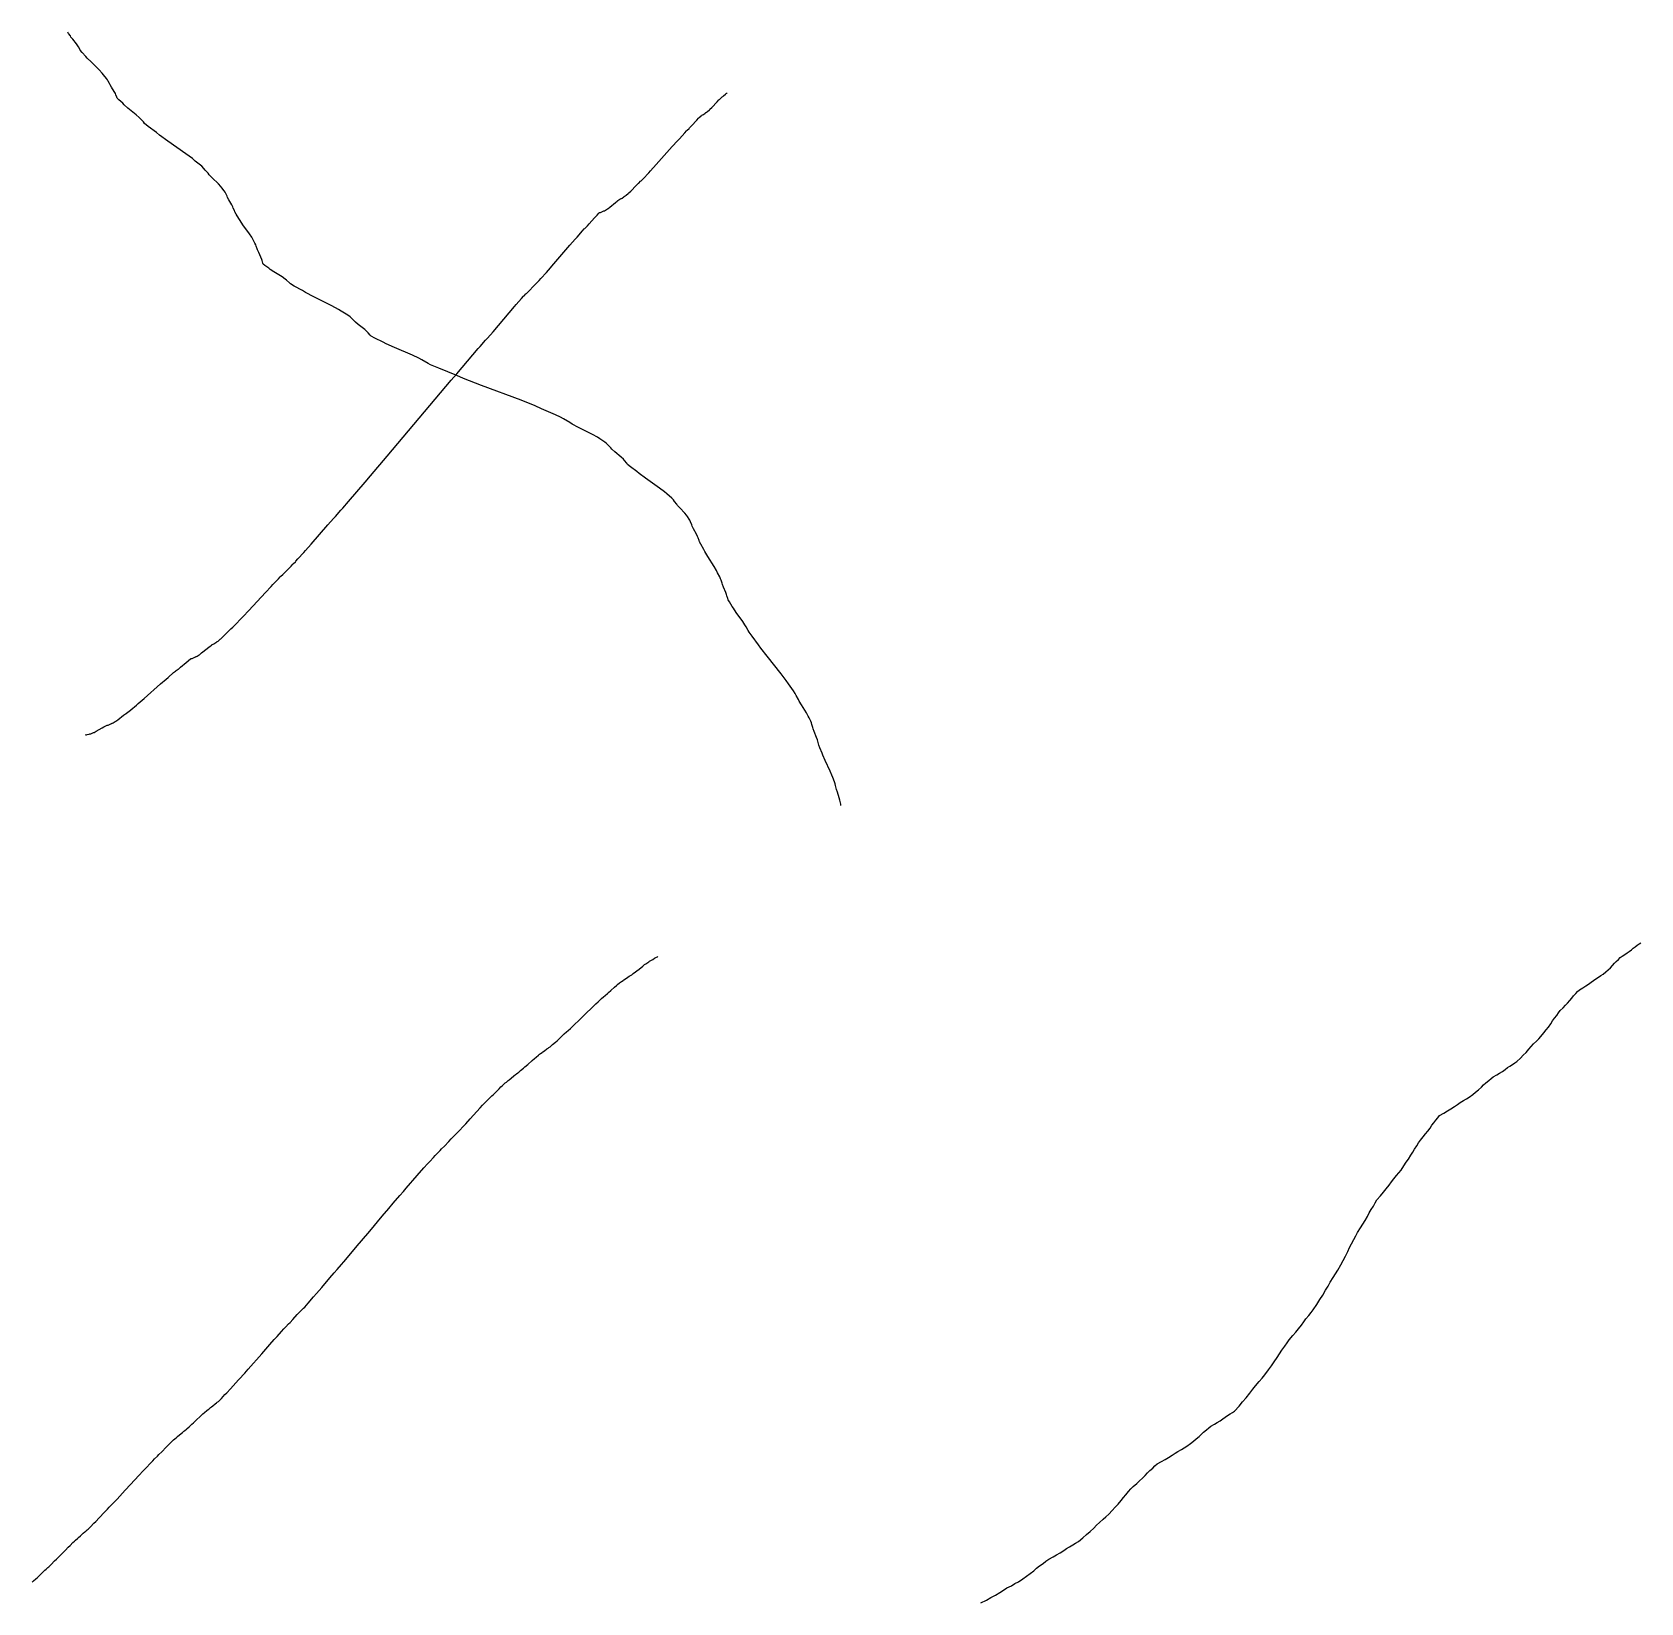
# Model space of a CAD drawing. Header units: metres. Extents: x 0 to 1, y 0 to 1.
# Drawn here: x 0.0231 to 0.1874, y 0.8395 to 1 of the extents above; entities that cross this region are included whole.
import ezdxf

# ---------------------------------------------------------------- set-up
doc = ezdxf.new("R2010")
doc.units = ezdxf.units.M

msp = doc.modelspace()

# ---------------------------------------------------------------- linework, layer by layer
at = {"layer": '2', "color": 0}
for p, q in [((0.026791, 0.999868), (0.02671, 1)), ((0.026969, 0.999621), (0.026791, 0.999868)), ((0.027032, 0.999501), (0.026969, 0.999621)), ((0.02721, 0.999272), (0.027032, 0.999501)), ((0.027599, 0.998812), (0.02721, 0.999272)), ((0.027736, 0.998618), (0.027599, 0.998812)), ((0.027799, 0.998493), (0.027736, 0.998618)), ((0.027937, 0.99826), (0.027799, 0.998493)), ((0.027986, 0.998146), (0.027937, 0.99826)), ((0.028164, 0.997939), (0.027986, 0.998146)), ((0.028552, 0.997529), (0.028164, 0.997939)), ((0.02869, 0.997352), (0.028552, 0.997529)), ((0.029078, 0.99696), (0.02869, 0.997352)), ((0.029926, 0.996144), (0.029078, 0.99696)), ((0.030227, 0.995823), (0.029926, 0.996144)), ((0.030364, 0.99564), (0.030227, 0.995823)), ((0.030665, 0.995282), (0.030364, 0.99564)), ((0.030771, 0.995123), (0.030665, 0.995282)), ((0.030834, 0.994991), (0.030771, 0.995123)), ((0.030972, 0.994742), (0.030834, 0.994991)), ((0.03102, 0.994622), (0.030972, 0.994742)), ((0.031158, 0.994391), (0.03102, 0.994622)), ((0.031458, 0.993928), (0.031158, 0.994391)), ((0.031565, 0.993732), (0.031458, 0.993928)), ((0.031613, 0.993606), (0.031565, 0.993732)), ((0.03172, 0.993373), (0.031613, 0.993606)), ((0.031757, 0.993258), (0.03172, 0.993373)), ((0.031935, 0.99308), (0.031757, 0.993258)), ((0.032324, 0.992732), (0.031935, 0.99308)), ((0.092513, 0.992313), (0.09306, 0.99289)), ((0.09306, 0.99289), (0.093243, 0.993079)), ((0.093243, 0.993079), (0.093306, 0.993135)), ((0.093306, 0.993135), (0.093489, 0.993321)), ((0.093489, 0.993321), (0.09355, 0.99338)), ((0.09355, 0.99338), (0.093572, 0.993385)), ((0.093572, 0.993385), (0.093635, 0.993425)), ((0.093635, 0.993425), (0.093656, 0.993434)), ((0.093656, 0.993434), (0.093719, 0.993487)), ((0.093719, 0.993487), (0.093902, 0.993666)), ((0.093902, 0.993666), (0.093963, 0.993722)), ((0.093963, 0.993722), (0.093984, 0.993732)), ((0.093984, 0.993732), (0.094046, 0.993785)), ((0.094046, 0.993785), (0.094066, 0.993799)), ((0.032461, 0.992577), (0.032324, 0.992732)), ((0.03285, 0.992247), (0.032461, 0.992577)), ((0.033698, 0.991568), (0.03285, 0.992247)), ((0.033998, 0.991295), (0.033698, 0.991568)), ((0.034136, 0.991135), (0.033998, 0.991295)), ((0.090983, 0.991019), (0.091165, 0.991216)), ((0.091165, 0.991216), (0.091229, 0.991274)), ((0.091229, 0.991274), (0.091411, 0.991468)), ((0.091411, 0.991468), (0.091472, 0.991529)), ((0.091472, 0.991529), (0.091495, 0.991529)), ((0.091495, 0.991529), (0.09156, 0.991555)), ((0.09156, 0.991555), (0.091582, 0.99156)), ((0.091582, 0.99156), (0.091648, 0.991599)), ((0.091648, 0.991599), (0.091837, 0.991739)), ((0.091837, 0.991739), (0.0919, 0.991782)), ((0.0919, 0.991782), (0.091922, 0.991787)), ((0.091922, 0.991787), (0.091985, 0.991827)), ((0.091985, 0.991827), (0.092006, 0.991837)), ((0.092006, 0.991837), (0.092071, 0.991889)), ((0.092071, 0.991889), (0.09226, 0.992067)), ((0.09226, 0.992067), (0.092324, 0.992122)), ((0.092324, 0.992122), (0.092513, 0.992313)), ((0.034436, 0.990824), (0.034136, 0.991135)), ((0.034543, 0.990683), (0.034436, 0.990824)), ((0.034931, 0.990375), (0.034543, 0.990683)), ((0.035779, 0.989745), (0.034931, 0.990375)), ((0.03608, 0.98949), (0.035779, 0.989745)), ((0.089198, 0.989116), (0.089746, 0.989723)), ((0.089746, 0.989723), (0.089928, 0.989922)), ((0.089928, 0.989922), (0.089994, 0.989977)), ((0.089994, 0.989977), (0.090183, 0.990163)), ((0.090183, 0.990163), (0.090246, 0.990221)), ((0.090246, 0.990221), (0.090435, 0.990419)), ((0.090435, 0.990419), (0.090983, 0.991019)), ((0.036928, 0.988878), (0.03608, 0.98949)), ((0.038779, 0.987583), (0.036928, 0.988878)), ((0.086823, 0.986467), (0.088462, 0.988305)), ((0.088462, 0.988305), (0.089009, 0.988915)), ((0.089009, 0.988915), (0.089198, 0.989116)), ((0.039435, 0.987092), (0.038779, 0.987583)), ((0.039735, 0.986831), (0.039435, 0.987092)), ((0.040391, 0.986303), (0.039735, 0.986831)), ((0.040623, 0.986084), (0.040391, 0.986303)), ((0.086257, 0.985842), (0.086823, 0.986467)), ((0.04076, 0.985916), (0.040623, 0.986084)), ((0.041061, 0.985589), (0.04076, 0.985916)), ((0.041167, 0.985442), (0.041061, 0.985589)), ((0.041467, 0.985133), (0.041167, 0.985442)), ((0.042123, 0.9845), (0.041467, 0.985133)), ((0.085054, 0.984581), (0.085243, 0.984767)), ((0.085243, 0.984767), (0.085306, 0.984825)), ((0.085306, 0.984825), (0.085501, 0.985028)), ((0.085501, 0.985028), (0.086068, 0.985641)), ((0.086068, 0.985641), (0.086257, 0.985842)), ((0.042355, 0.984244), (0.042123, 0.9845)), ((0.042462, 0.984091), (0.042355, 0.984244)), ((0.042694, 0.983797), (0.042462, 0.984091)), ((0.042776, 0.983661), (0.042694, 0.983797)), ((0.042839, 0.983519), (0.042776, 0.983661)), ((0.042977, 0.983249), (0.042839, 0.983519)), ((0.043025, 0.983122), (0.042977, 0.983249)), ((0.043163, 0.982871), (0.043025, 0.983122)), ((0.083112, 0.982934), (0.083175, 0.98298)), ((0.083175, 0.98298), (0.083198, 0.98298)), ((0.083198, 0.98298), (0.083263, 0.983006)), ((0.083263, 0.983006), (0.083285, 0.983011)), ((0.083285, 0.983011), (0.08335, 0.983051)), ((0.08335, 0.983051), (0.083539, 0.983191)), ((0.083539, 0.983191), (0.083603, 0.983234)), ((0.083603, 0.983234), (0.083624, 0.983239)), ((0.083624, 0.983239), (0.083688, 0.983279)), ((0.083688, 0.983279), (0.083709, 0.983289)), ((0.083709, 0.983289), (0.083776, 0.983341)), ((0.083776, 0.983341), (0.083972, 0.983518)), ((0.083972, 0.983518), (0.084037, 0.983573)), ((0.084037, 0.983573), (0.084233, 0.983763)), ((0.084233, 0.983763), (0.084799, 0.984338)), ((0.084799, 0.984338), (0.084988, 0.984526)), ((0.084988, 0.984526), (0.085054, 0.984581)), ((0.043463, 0.982363), (0.043163, 0.982871)), ((0.04357, 0.982151), (0.043463, 0.982363)), ((0.043618, 0.982018), (0.04357, 0.982151)), ((0.043725, 0.981768), (0.043618, 0.982018)), ((0.043762, 0.981648), (0.043725, 0.981768)), ((0.0439, 0.981419), (0.043762, 0.981648)), ((0.0442, 0.980961), (0.0439, 0.981419)), ((0.080782, 0.981305), (0.080965, 0.981506)), ((0.080965, 0.981506), (0.081026, 0.98157)), ((0.081026, 0.98157), (0.08105, 0.981565)), ((0.08105, 0.981565), (0.081117, 0.981578)), ((0.081117, 0.981578), (0.08114, 0.981578)), ((0.08114, 0.981578), (0.081207, 0.981603)), ((0.081207, 0.981603), (0.081403, 0.981703)), ((0.081403, 0.981703), (0.081468, 0.981732)), ((0.081468, 0.981732), (0.081491, 0.981732)), ((0.081491, 0.981732), (0.081556, 0.981759)), ((0.081556, 0.981759), (0.081578, 0.981764)), ((0.081578, 0.981764), (0.081646, 0.981803)), ((0.081646, 0.981803), (0.081841, 0.98194)), ((0.081841, 0.98194), (0.081907, 0.981982)), ((0.081907, 0.981982), (0.082102, 0.982133)), ((0.082102, 0.982133), (0.082669, 0.982594)), ((0.082669, 0.982594), (0.082858, 0.982744)), ((0.082858, 0.982744), (0.082923, 0.982786)), ((0.082923, 0.982786), (0.083112, 0.982934)), ((0.044307, 0.980766), (0.0442, 0.980961)), ((0.044607, 0.980326), (0.044307, 0.980766)), ((0.045263, 0.979404), (0.044607, 0.980326)), ((0.078752, 0.979065), (0.079299, 0.979694)), ((0.079299, 0.979694), (0.079482, 0.979901)), ((0.079482, 0.979901), (0.079548, 0.979958)), ((0.079548, 0.979958), (0.079737, 0.980152)), ((0.079737, 0.980152), (0.0798, 0.980212)), ((0.0798, 0.980212), (0.079989, 0.980418)), ((0.079989, 0.980418), (0.080536, 0.98104)), ((0.080536, 0.98104), (0.080719, 0.981244)), ((0.080719, 0.981244), (0.080782, 0.981305)), ((0.045495, 0.979046), (0.045263, 0.979404)), ((0.045601, 0.978846), (0.045495, 0.979046)), ((0.045833, 0.97845), (0.045601, 0.978846)), ((0.045916, 0.978278), (0.045833, 0.97845)), ((0.045964, 0.978138), (0.045916, 0.978278)), ((0.046071, 0.977872), (0.045964, 0.978138)), ((0.076377, 0.97632), (0.078015, 0.978224)), ((0.078015, 0.978224), (0.078563, 0.978856)), ((0.078563, 0.978856), (0.078752, 0.979065)), ((0.046108, 0.977746), (0.046071, 0.977872)), ((0.046215, 0.977498), (0.046108, 0.977746)), ((0.046447, 0.976997), (0.046215, 0.977498)), ((0.046529, 0.976788), (0.046447, 0.976997)), ((0.046567, 0.976657), (0.046529, 0.976788)), ((0.046649, 0.97641), (0.046567, 0.976657)), ((0.046678, 0.97629), (0.046649, 0.97641)), ((0.046856, 0.976148), (0.046678, 0.97629)), ((0.047245, 0.975879), (0.046856, 0.976148)), ((0.047382, 0.975752), (0.047245, 0.975879)), ((0.047771, 0.975501), (0.047382, 0.975752)), ((0.048619, 0.974994), (0.047771, 0.975501)), ((0.048919, 0.974782), (0.048619, 0.974994)), ((0.049057, 0.974649), (0.048919, 0.974782)), ((0.07486, 0.974616), (0.075055, 0.974826)), ((0.075055, 0.974826), (0.075622, 0.975462)), ((0.075622, 0.975462), (0.075811, 0.975671)), ((0.075811, 0.975671), (0.076377, 0.97632)), ((0.049357, 0.9744), (0.049057, 0.974649)), ((0.049464, 0.97428), (0.049357, 0.9744)), ((0.049852, 0.974051), (0.049464, 0.97428)), ((0.0507, 0.973593), (0.049852, 0.974051)), ((0.051, 0.973399), (0.0507, 0.973593)), ((0.051849, 0.972959), (0.051, 0.973399)), ((0.07333, 0.97307), (0.073526, 0.973254)), ((0.073526, 0.973254), (0.073591, 0.973312)), ((0.073591, 0.973312), (0.073787, 0.97351)), ((0.073787, 0.97351), (0.074353, 0.974108)), ((0.074353, 0.974108), (0.074542, 0.974304)), ((0.074542, 0.974304), (0.074607, 0.974361)), ((0.074607, 0.974361), (0.074797, 0.974555)), ((0.074797, 0.974555), (0.07486, 0.974616)), ((0.0537, 0.97204), (0.051849, 0.972959)), ((0.054355, 0.971682), (0.0537, 0.97204)), ((0.054656, 0.971482), (0.054355, 0.971682)), ((0.055311, 0.971087), (0.054656, 0.971482)), ((0.071796, 0.971318), (0.072343, 0.971958)), ((0.072343, 0.971958), (0.072532, 0.972169)), ((0.072532, 0.972169), (0.07308, 0.972806)), ((0.07308, 0.972806), (0.073263, 0.973015)), ((0.073263, 0.973015), (0.07333, 0.97307)), ((0.055544, 0.970915), (0.055311, 0.971087)), ((0.055681, 0.970775), (0.055544, 0.970915)), ((0.055981, 0.970509), (0.055681, 0.970775)), ((0.056088, 0.970383), (0.055981, 0.970509)), ((0.056388, 0.970135), (0.056088, 0.970383)), ((0.057044, 0.969636), (0.056388, 0.970135)), ((0.070157, 0.969392), (0.071796, 0.971318)), ((0.057276, 0.969427), (0.057044, 0.969636)), ((0.057382, 0.969295), (0.057276, 0.969427)), ((0.057615, 0.969048), (0.057382, 0.969295)), ((0.057697, 0.968929), (0.057615, 0.969048)), ((0.058085, 0.968729), (0.057697, 0.968929)), ((0.058933, 0.968334), (0.058085, 0.968729)), ((0.059234, 0.968162), (0.058933, 0.968334)), ((0.060082, 0.967784), (0.059234, 0.968162)), ((0.068836, 0.96788), (0.069402, 0.968524)), ((0.069402, 0.968524), (0.069591, 0.968735)), ((0.069591, 0.968735), (0.070157, 0.969392)), ((0.061933, 0.967), (0.060082, 0.967784)), ((0.062589, 0.966691), (0.061933, 0.967)), ((0.062889, 0.966513), (0.062589, 0.966691)), ((0.066454, 0.965091), (0.068093, 0.967025)), ((0.068093, 0.967025), (0.06864, 0.967667)), ((0.06864, 0.967667), (0.068836, 0.96788)), ((0.063545, 0.966166), (0.062889, 0.966513)), ((0.063777, 0.966011), (0.063545, 0.966166)), ((0.064625, 0.965656), (0.063777, 0.966011)), ((0.066476, 0.964922), (0.064625, 0.965656)), ((0.065888, 0.964431), (0.066454, 0.965091)), ((0.067132, 0.96463), (0.066476, 0.964922)), ((0.064249, 0.962495), (0.065888, 0.964431)), ((0.068983, 0.963914), (0.067132, 0.96463)), ((0.073024, 0.962391), (0.068983, 0.963914)), ((0.059344, 0.956687), (0.064249, 0.962495)), ((0.074455, 0.96182), (0.073024, 0.962391)), ((0.075111, 0.961523), (0.074455, 0.96182)), ((0.076542, 0.960914), (0.075111, 0.961523)), ((0.077049, 0.960666), (0.076542, 0.960914)), ((0.077349, 0.960481), (0.077049, 0.960666)), ((0.078005, 0.960118), (0.077349, 0.960481)), ((0.078237, 0.959957), (0.078005, 0.960118)), ((0.078892, 0.959612), (0.078237, 0.959957)), ((0.080323, 0.958898), (0.078892, 0.959612)), ((0.08083, 0.958614), (0.080323, 0.958898)), ((0.081062, 0.958447), (0.08083, 0.958614)), ((0.081569, 0.958125), (0.081062, 0.958447)), ((0.057649, 0.954689), (0.059344, 0.956687)), ((0.081749, 0.957979), (0.081569, 0.958125)), ((0.081886, 0.957829), (0.081749, 0.957979)), ((0.082187, 0.957543), (0.081886, 0.957829)), ((0.082293, 0.95741), (0.082187, 0.957543)), ((0.082593, 0.957141), (0.082293, 0.95741)), ((0.083249, 0.956596), (0.082593, 0.957141)), ((0.083481, 0.956372), (0.083249, 0.956596)), ((0.083588, 0.956233), (0.083481, 0.956372)), ((0.08382, 0.95597), (0.083588, 0.956233)), ((0.083902, 0.955845), (0.08382, 0.95597)), ((0.084202, 0.955599), (0.083902, 0.955845)), ((0.084858, 0.955104), (0.084202, 0.955599)), ((0.08509, 0.954897), (0.084858, 0.955104)), ((0.055388, 0.952044), (0.057083, 0.954029)), ((0.057083, 0.954029), (0.057649, 0.954689)), ((0.085746, 0.954419), (0.08509, 0.954897)), ((0.087177, 0.953417), (0.085746, 0.954419)), ((0.087684, 0.953031), (0.087177, 0.953417)), ((0.054802, 0.951368), (0.055388, 0.952044)), ((0.087916, 0.952817), (0.087684, 0.953031)), ((0.088423, 0.952393), (0.087916, 0.952817)), ((0.088602, 0.952211), (0.088423, 0.952393)), ((0.088709, 0.952064), (0.088602, 0.952211)), ((0.088941, 0.951785), (0.088709, 0.952064)), ((0.089023, 0.951655), (0.088941, 0.951785)), ((0.053285, 0.949652), (0.053851, 0.950299)), ((0.053851, 0.950299), (0.054047, 0.950512)), ((0.054047, 0.950512), (0.054613, 0.951156)), ((0.054613, 0.951156), (0.054802, 0.951368)), ((0.089255, 0.951394), (0.089023, 0.951655)), ((0.089762, 0.950865), (0.089255, 0.951394)), ((0.089941, 0.950646), (0.089762, 0.950865)), ((0.090024, 0.950509), (0.089941, 0.950646)), ((0.090203, 0.950252), (0.090024, 0.950509)), ((0.090267, 0.950129), (0.090203, 0.950252)), ((0.09033, 0.949975), (0.090267, 0.950129)), ((0.05159, 0.947706), (0.053285, 0.949652)), ((0.090467, 0.94968), (0.09033, 0.949975)), ((0.090516, 0.949543), (0.090467, 0.94968)), ((0.090654, 0.949266), (0.090516, 0.949543)), ((0.090954, 0.948701), (0.090654, 0.949266)), ((0.09106, 0.948469), (0.090954, 0.948701)), ((0.091109, 0.948327), (0.09106, 0.948469)), ((0.050224, 0.946178), (0.050809, 0.946828)), ((0.050809, 0.946828), (0.051005, 0.947042)), ((0.051005, 0.947042), (0.05159, 0.947706)), ((0.091216, 0.948057), (0.091109, 0.948327)), ((0.091253, 0.94793), (0.091216, 0.948057)), ((0.091391, 0.947675), (0.091253, 0.94793)), ((0.091691, 0.947159), (0.091391, 0.947675)), ((0.091797, 0.946945), (0.091691, 0.947159)), ((0.092098, 0.946447), (0.091797, 0.946945)), ((0.048948, 0.944855), (0.049515, 0.945453)), ((0.049515, 0.945453), (0.049704, 0.94565)), ((0.049704, 0.94565), (0.049769, 0.945707)), ((0.049769, 0.945707), (0.049958, 0.945901)), ((0.049958, 0.945901), (0.050021, 0.945962)), ((0.050021, 0.945962), (0.050224, 0.946178)), ((0.092753, 0.945401), (0.092098, 0.946447)), ((0.092986, 0.944999), (0.092753, 0.945401)), ((0.047473, 0.943354), (0.047669, 0.943555)), ((0.047669, 0.943555), (0.048235, 0.944161)), ((0.048235, 0.944161), (0.048424, 0.944359)), ((0.048424, 0.944359), (0.048492, 0.944414)), ((0.048492, 0.944414), (0.048687, 0.944599)), ((0.048687, 0.944599), (0.048753, 0.944657)), ((0.048753, 0.944657), (0.048948, 0.944855)), ((0.093092, 0.944779), (0.092986, 0.944999)), ((0.093324, 0.944339), (0.093092, 0.944779)), ((0.093406, 0.944152), (0.093324, 0.944339)), ((0.093455, 0.944002), (0.093406, 0.944152)), ((0.093561, 0.943716), (0.093455, 0.944002)), ((0.093599, 0.943583), (0.093561, 0.943716)), ((0.093706, 0.943314), (0.093599, 0.943583)), ((0.045212, 0.940913), (0.046907, 0.942746)), ((0.046907, 0.942746), (0.047473, 0.943354)), ((0.093938, 0.94277), (0.093706, 0.943314)), ((0.09402, 0.942545), (0.093938, 0.94277)), ((0.094058, 0.942406), (0.09402, 0.942545)), ((0.09414, 0.942144), (0.094058, 0.942406)), ((0.094169, 0.942019), (0.09414, 0.942144)), ((0.094307, 0.941793), (0.094169, 0.942019)), ((0.044431, 0.940088), (0.044627, 0.940288)), ((0.044627, 0.940288), (0.045212, 0.940913)), ((0.094607, 0.94134), (0.094307, 0.941793)), ((0.094713, 0.941147), (0.094607, 0.94134)), ((0.095014, 0.940712), (0.094713, 0.941147)), ((0.095669, 0.939803), (0.095014, 0.940712)), ((0.042533, 0.938215), (0.043119, 0.938788)), ((0.043119, 0.938788), (0.043315, 0.938976)), ((0.043315, 0.938976), (0.043382, 0.939031)), ((0.043382, 0.939031), (0.043578, 0.939216)), ((0.043578, 0.939216), (0.043643, 0.939274)), ((0.043643, 0.939274), (0.043846, 0.939476)), ((0.043846, 0.939476), (0.044431, 0.940088)), ((0.095901, 0.939449), (0.095669, 0.939803)), ((0.096008, 0.939251), (0.095901, 0.939449)), ((0.09624, 0.938859), (0.096008, 0.939251)), ((0.096322, 0.938688), (0.09624, 0.938859)), ((0.096623, 0.938276), (0.096322, 0.938688)), ((0.040385, 0.936581), (0.040951, 0.937044)), ((0.040951, 0.937044), (0.04114, 0.937195)), ((0.04114, 0.937195), (0.041206, 0.937237)), ((0.041206, 0.937237), (0.041395, 0.937385)), ((0.041395, 0.937385), (0.041458, 0.937431)), ((0.041458, 0.937431), (0.04148, 0.937431)), ((0.04148, 0.937431), (0.041546, 0.937458)), ((0.041546, 0.937458), (0.041568, 0.937463)), ((0.041568, 0.937463), (0.041633, 0.937503)), ((0.041633, 0.937503), (0.041822, 0.937644)), ((0.041822, 0.937644), (0.041885, 0.937687)), ((0.041885, 0.937687), (0.041907, 0.937692)), ((0.041907, 0.937692), (0.04197, 0.937733)), ((0.04197, 0.937733), (0.041991, 0.937742)), ((0.041991, 0.937742), (0.042061, 0.937794)), ((0.042061, 0.937794), (0.042264, 0.93797)), ((0.042264, 0.93797), (0.042331, 0.938025)), ((0.042331, 0.938025), (0.042533, 0.938215)), ((0.097278, 0.937416), (0.096623, 0.938276)), ((0.09751, 0.937079), (0.097278, 0.937416)), ((0.098166, 0.936237), (0.09751, 0.937079)), ((0.038236, 0.935121), (0.038802, 0.935607)), ((0.038802, 0.935607), (0.038991, 0.935765)), ((0.038991, 0.935765), (0.039057, 0.93581)), ((0.039057, 0.93581), (0.039246, 0.935966)), ((0.039246, 0.935966), (0.039309, 0.936014)), ((0.039309, 0.936014), (0.039332, 0.936009)), ((0.039332, 0.936009), (0.0394, 0.936022)), ((0.0394, 0.936022), (0.039422, 0.936022)), ((0.039422, 0.936022), (0.03949, 0.936048)), ((0.03949, 0.936048), (0.039686, 0.936148)), ((0.039686, 0.936148), (0.039751, 0.936178)), ((0.039751, 0.936178), (0.039774, 0.936178)), ((0.039774, 0.936178), (0.039839, 0.936205)), ((0.039839, 0.936205), (0.039861, 0.93621)), ((0.039861, 0.93621), (0.039928, 0.936249)), ((0.039928, 0.936249), (0.040124, 0.936387)), ((0.040124, 0.936387), (0.040189, 0.936429)), ((0.040189, 0.936429), (0.040385, 0.936581)), ((0.099597, 0.93444), (0.098166, 0.936237)), ((0.036195, 0.933419), (0.036761, 0.933915)), ((0.036761, 0.933915), (0.036957, 0.934076)), ((0.036957, 0.934076), (0.037523, 0.934569)), ((0.037523, 0.934569), (0.037712, 0.93473)), ((0.037712, 0.93473), (0.037779, 0.934772)), ((0.037779, 0.934772), (0.037975, 0.934918)), ((0.037975, 0.934918), (0.03804, 0.934962)), ((0.03804, 0.934962), (0.038236, 0.935121)), ((0.100104, 0.933772), (0.099597, 0.93444)), ((0.100336, 0.933429), (0.100104, 0.933772)), ((0.0345, 0.931924), (0.036195, 0.933419)), ((0.100843, 0.932723), (0.100336, 0.933429)), ((0.101022, 0.932441), (0.100843, 0.932723)), ((0.101129, 0.932236), (0.101022, 0.932441)), ((0.101361, 0.931828), (0.101129, 0.932236)), ((0.032407, 0.930217), (0.032602, 0.930366)), ((0.032602, 0.930366), (0.03267, 0.930407)), ((0.03267, 0.930407), (0.032865, 0.930553)), ((0.032865, 0.930553), (0.032931, 0.930598)), ((0.032931, 0.930598), (0.033133, 0.93076)), ((0.033133, 0.93076), (0.033719, 0.931255)), ((0.033719, 0.931255), (0.033914, 0.931417)), ((0.033914, 0.931417), (0.0345, 0.931924)), ((0.101443, 0.931651), (0.101361, 0.931828)), ((0.101675, 0.931261), (0.101443, 0.931651)), ((0.102182, 0.930451), (0.101675, 0.931261)), ((0.102362, 0.930132), (0.102182, 0.930451)), ((0.029617, 0.928576), (0.030203, 0.928919)), ((0.030203, 0.928919), (0.030399, 0.929029)), ((0.030399, 0.929029), (0.030466, 0.929058)), ((0.030466, 0.929058), (0.030662, 0.929166)), ((0.030662, 0.929166), (0.030727, 0.929198)), ((0.030727, 0.929198), (0.03075, 0.929194)), ((0.03075, 0.929194), (0.030818, 0.929207)), ((0.030818, 0.929207), (0.030841, 0.929207)), ((0.030841, 0.929207), (0.030908, 0.929233)), ((0.030908, 0.929233), (0.031104, 0.929334)), ((0.031104, 0.929334), (0.031169, 0.929363)), ((0.031169, 0.929363), (0.031192, 0.929364)), ((0.031192, 0.929364), (0.031257, 0.929391)), ((0.031257, 0.929391), (0.031279, 0.929396)), ((0.031279, 0.929396), (0.031349, 0.929434)), ((0.031349, 0.929434), (0.031551, 0.92957)), ((0.031551, 0.92957), (0.031619, 0.929612)), ((0.031619, 0.929612), (0.031821, 0.929761)), ((0.031821, 0.929761), (0.032407, 0.930217)), ((0.102444, 0.92995), (0.102362, 0.930132)), ((0.102623, 0.929593), (0.102444, 0.92995)), ((0.102687, 0.929435), (0.102623, 0.929593)), ((0.102736, 0.929275), (0.102687, 0.929435)), ((0.102842, 0.928969), (0.102736, 0.929275)), ((0.10288, 0.928828), (0.102842, 0.928969)), ((0.102986, 0.928539), (0.10288, 0.928828)), ((0.028504, 0.928238), (0.028529, 0.928228)), ((0.028529, 0.928228), (0.028599, 0.928226)), ((0.028599, 0.928226), (0.028622, 0.928222)), ((0.028622, 0.928222), (0.028692, 0.928233)), ((0.028692, 0.928233), (0.028894, 0.928292)), ((0.028894, 0.928292), (0.028962, 0.928307)), ((0.028962, 0.928307), (0.028985, 0.928303)), ((0.028985, 0.928303), (0.029053, 0.928316)), ((0.029053, 0.928316), (0.029075, 0.928317)), ((0.029075, 0.928317), (0.029145, 0.928341)), ((0.029145, 0.928341), (0.029347, 0.928438)), ((0.029347, 0.928438), (0.029415, 0.928466)), ((0.029415, 0.928466), (0.029617, 0.928576)), ((0.103218, 0.92795), (0.102986, 0.928539)), ((0.1033, 0.927709), (0.103218, 0.92795)), ((0.103338, 0.927563), (0.1033, 0.927709)), ((0.10342, 0.927285), (0.103338, 0.927563)), ((0.103449, 0.927154), (0.10342, 0.927285)), ((0.103556, 0.926888), (0.103449, 0.927154)), ((0.103788, 0.926348), (0.103556, 0.926888)), ((0.10387, 0.926125), (0.103788, 0.926348)), ((0.104102, 0.925603), (0.10387, 0.926125)), ((0.104609, 0.924504), (0.104102, 0.925603)), ((0.104789, 0.924083), (0.104609, 0.924504)), ((0.104871, 0.923854), (0.104789, 0.924083)), ((0.10505, 0.923395), (0.104871, 0.923854)), ((0.105114, 0.923201), (0.10505, 0.923395)), ((0.105152, 0.923047), (0.105114, 0.923201)), ((0.105234, 0.922752), (0.105152, 0.923047)), ((0.105263, 0.922616), (0.105234, 0.922752)), ((0.105345, 0.922339), (0.105263, 0.922616)), ((0.105525, 0.921776), (0.105345, 0.922339)), ((0.105588, 0.921544), (0.105525, 0.921776)), ((0.105617, 0.921402), (0.105588, 0.921544)), ((0.105681, 0.921133), (0.105617, 0.921402)), ((0.105704, 0.921006), (0.105681, 0.921133)), ((0.185525, 0.905611), (0.185808, 0.90578)), ((0.185808, 0.90578), (0.186037, 0.905939)), ((0.186037, 0.905939), (0.186261, 0.906077)), ((0.186261, 0.906077), (0.18649, 0.906256)), ((0.18649, 0.906256), (0.186674, 0.906423)), ((0.186674, 0.906423), (0.186856, 0.906569)), ((0.186856, 0.906569), (0.18708, 0.906707)), ((0.18708, 0.906707), (0.187262, 0.906842)), ((0.187262, 0.906842), (0.18744, 0.906956)), ((0.084725, 0.904007), (0.084852, 0.904099)), ((0.084852, 0.904099), (0.08509, 0.904287)), ((0.08509, 0.904287), (0.085453, 0.904581)), ((0.085453, 0.904581), (0.085647, 0.904731)), ((0.085647, 0.904731), (0.085774, 0.904821)), ((0.085774, 0.904821), (0.085969, 0.904964)), ((0.085969, 0.904964), (0.086073, 0.905034)), ((0.086073, 0.905034), (0.086156, 0.905079)), ((0.086156, 0.905079), (0.086283, 0.905154)), ((0.086283, 0.905154), (0.086351, 0.905188)), ((0.086351, 0.905188), (0.086478, 0.905267)), ((0.086478, 0.905267), (0.086672, 0.905395)), ((0.086672, 0.905395), (0.086776, 0.905457)), ((0.086776, 0.905457), (0.086844, 0.905488)), ((0.086844, 0.905488), (0.086948, 0.905543)), ((0.086948, 0.905543), (0.087003, 0.905565)), ((0.183864, 0.903996), (0.184097, 0.904217)), ((0.184097, 0.904217), (0.184325, 0.904415)), ((0.184325, 0.904415), (0.184558, 0.904655)), ((0.184558, 0.904655), (0.184746, 0.904873)), ((0.184746, 0.904873), (0.184931, 0.905067)), ((0.184931, 0.905067), (0.185159, 0.905266)), ((0.185159, 0.905266), (0.185344, 0.905449)), ((0.185344, 0.905449), (0.185525, 0.905611)), ((0.082208, 0.902107), (0.082572, 0.902436)), ((0.082572, 0.902436), (0.082766, 0.902605)), ((0.082766, 0.902605), (0.082893, 0.902706)), ((0.082893, 0.902706), (0.083088, 0.902868)), ((0.083088, 0.902868), (0.083191, 0.902948)), ((0.083191, 0.902948), (0.083293, 0.903013)), ((0.083293, 0.903013), (0.083449, 0.90312)), ((0.083449, 0.90312), (0.083532, 0.90317)), ((0.083532, 0.90317), (0.083688, 0.903281)), ((0.083688, 0.903281), (0.083926, 0.903456)), ((0.083926, 0.903456), (0.084053, 0.903543)), ((0.084053, 0.903543), (0.084136, 0.903591)), ((0.084136, 0.903591), (0.084263, 0.903671)), ((0.084263, 0.903671), (0.084331, 0.903707)), ((0.084331, 0.903707), (0.084487, 0.903823)), ((0.084487, 0.903823), (0.084725, 0.904007)), ((0.18152, 0.902367), (0.181808, 0.902556)), ((0.181808, 0.902556), (0.182091, 0.902722)), ((0.182091, 0.902722), (0.182379, 0.90293)), ((0.182379, 0.90293), (0.182612, 0.903121)), ((0.182612, 0.903121), (0.18284, 0.90329)), ((0.18284, 0.90329), (0.183123, 0.903457)), ((0.183123, 0.903457), (0.183351, 0.903615)), ((0.183351, 0.903615), (0.183576, 0.903751)), ((0.183576, 0.903751), (0.183864, 0.903996)), ((0.080654, 0.900712), (0.080892, 0.900933)), ((0.080892, 0.900933), (0.081256, 0.901277)), ((0.081256, 0.901277), (0.08145, 0.901454)), ((0.08145, 0.901454), (0.081606, 0.901585)), ((0.081606, 0.901585), (0.081843, 0.901792)), ((0.081843, 0.901792), (0.081971, 0.901896)), ((0.081971, 0.901896), (0.082208, 0.902107)), ((0.179735, 0.900578), (0.179964, 0.900806)), ((0.179964, 0.900806), (0.180197, 0.901078)), ((0.180197, 0.901078), (0.180385, 0.90132)), ((0.180385, 0.90132), (0.180569, 0.901539)), ((0.180569, 0.901539), (0.180798, 0.901768)), ((0.180798, 0.901768), (0.180983, 0.901977)), ((0.180983, 0.901977), (0.181164, 0.902162)), ((0.181164, 0.902162), (0.18152, 0.902367)), ((0.078927, 0.899034), (0.079165, 0.899257)), ((0.079165, 0.899257), (0.07961, 0.899691)), ((0.07961, 0.899691), (0.080291, 0.900361)), ((0.080291, 0.900361), (0.080654, 0.900712)), ((0.178421, 0.898989), (0.178609, 0.899258)), ((0.178609, 0.899258), (0.178842, 0.899549)), ((0.178842, 0.899549), (0.17903, 0.899808)), ((0.17903, 0.899808), (0.179215, 0.900043)), ((0.179215, 0.900043), (0.179503, 0.900326)), ((0.179503, 0.900326), (0.179735, 0.900578)), ((0.076988, 0.897235), (0.077433, 0.897656)), ((0.077433, 0.897656), (0.07767, 0.897875)), ((0.07767, 0.897875), (0.077826, 0.898009)), ((0.077826, 0.898009), (0.078064, 0.89822)), ((0.078064, 0.89822), (0.078191, 0.898326)), ((0.078191, 0.898326), (0.078482, 0.898603)), ((0.078482, 0.898603), (0.078927, 0.899034)), ((0.17723, 0.897394), (0.177524, 0.897756)), ((0.177524, 0.897756), (0.17776, 0.898071)), ((0.17776, 0.898071), (0.177993, 0.898361)), ((0.177993, 0.898361), (0.17823, 0.898696)), ((0.17823, 0.898696), (0.178421, 0.898989)), ((0.07526, 0.895818), (0.075416, 0.895936)), ((0.075416, 0.895936), (0.075653, 0.896121)), ((0.075653, 0.896121), (0.075781, 0.896213)), ((0.075781, 0.896213), (0.075864, 0.896265)), ((0.075864, 0.896265), (0.075991, 0.89635)), ((0.075991, 0.89635), (0.076059, 0.896389)), ((0.076059, 0.896389), (0.076249, 0.89656)), ((0.076249, 0.89656), (0.076541, 0.896827)), ((0.076541, 0.896827), (0.076696, 0.896963)), ((0.076696, 0.896963), (0.076988, 0.897235)), ((0.175719, 0.895765), (0.176012, 0.896089)), ((0.176012, 0.896089), (0.176249, 0.896375)), ((0.176249, 0.896375), (0.176481, 0.896636)), ((0.176481, 0.896636), (0.176769, 0.896917)), ((0.176769, 0.896917), (0.177002, 0.897168)), ((0.177002, 0.897168), (0.17723, 0.897394)), ((0.073269, 0.894157), (0.073424, 0.894286)), ((0.073424, 0.894286), (0.073716, 0.894544)), ((0.073716, 0.894544), (0.074161, 0.894946)), ((0.074161, 0.894946), (0.074399, 0.895154)), ((0.074399, 0.895154), (0.074554, 0.895281)), ((0.074554, 0.895281), (0.074792, 0.895482)), ((0.074792, 0.895482), (0.074919, 0.895582)), ((0.074919, 0.895582), (0.075021, 0.895652)), ((0.075021, 0.895652), (0.075177, 0.895765)), ((0.075177, 0.895765), (0.07526, 0.895818)), ((0.173578, 0.894022), (0.173811, 0.89421)), ((0.173811, 0.89421), (0.174039, 0.894376)), ((0.174039, 0.894376), (0.174322, 0.894541)), ((0.174322, 0.894541), (0.174551, 0.894696)), ((0.174551, 0.894696), (0.174775, 0.89483)), ((0.174775, 0.89483), (0.175138, 0.895179)), ((0.175138, 0.895179), (0.175431, 0.895484)), ((0.175431, 0.895484), (0.175719, 0.895765)), ((0.071094, 0.892367), (0.071288, 0.892552)), ((0.071288, 0.892552), (0.071392, 0.892643)), ((0.071392, 0.892643), (0.071517, 0.892739)), ((0.071517, 0.892739), (0.071707, 0.892892)), ((0.071707, 0.892892), (0.071809, 0.892966)), ((0.071809, 0.892966), (0.071999, 0.893123)), ((0.071999, 0.893123), (0.072291, 0.893369)), ((0.072291, 0.893369), (0.072446, 0.893493)), ((0.072446, 0.893493), (0.072548, 0.893566)), ((0.072548, 0.893566), (0.072704, 0.893684)), ((0.072704, 0.893684), (0.072787, 0.89374)), ((0.072787, 0.89374), (0.072978, 0.893902)), ((0.072978, 0.893902), (0.073269, 0.894157)), ((0.171381, 0.892439), (0.171614, 0.892655)), ((0.171614, 0.892655), (0.171902, 0.89288)), ((0.171902, 0.89288), (0.172135, 0.893084)), ((0.172135, 0.893084), (0.172363, 0.893266)), ((0.172363, 0.893266), (0.172719, 0.893468)), ((0.172719, 0.893468), (0.173007, 0.893653)), ((0.173007, 0.893653), (0.17329, 0.893817)), ((0.17329, 0.893817), (0.173578, 0.894022)), ((0.069456, 0.890746), (0.06965, 0.890945)), ((0.06965, 0.890945), (0.069806, 0.891095)), ((0.069806, 0.891095), (0.070044, 0.89133)), ((0.070044, 0.89133), (0.070171, 0.891448)), ((0.070171, 0.891448), (0.070409, 0.891687)), ((0.070409, 0.891687), (0.070772, 0.892059)), ((0.070772, 0.892059), (0.070967, 0.89225)), ((0.070967, 0.89225), (0.071094, 0.892367)), ((0.169337, 0.890838), (0.169625, 0.891022)), ((0.169625, 0.891022), (0.169908, 0.891184)), ((0.169908, 0.891184), (0.17027, 0.891462)), ((0.17027, 0.891462), (0.170563, 0.89171)), ((0.170563, 0.89171), (0.170851, 0.891934)), ((0.170851, 0.891934), (0.171144, 0.8922)), ((0.171144, 0.8922), (0.171381, 0.892439)), ((0.067811, 0.888967), (0.068491, 0.889716)), ((0.068491, 0.889716), (0.068855, 0.89011)), ((0.068855, 0.89011), (0.069092, 0.890359)), ((0.069092, 0.890359), (0.069456, 0.890746)), ((0.166688, 0.889098), (0.166869, 0.88932)), ((0.166869, 0.88932), (0.167318, 0.889566)), ((0.167318, 0.889566), (0.167681, 0.889787)), ((0.167681, 0.889787), (0.168037, 0.889986)), ((0.168037, 0.889986), (0.1684, 0.890226)), ((0.1684, 0.890226), (0.168693, 0.890444)), ((0.168693, 0.890444), (0.168981, 0.890639)), ((0.168981, 0.890639), (0.169337, 0.890838)), ((0.066391, 0.887436), (0.066683, 0.887747)), ((0.066683, 0.887747), (0.067128, 0.88823)), ((0.067128, 0.88823), (0.067366, 0.88848)), ((0.067366, 0.88848), (0.067811, 0.888967)), ((0.165441, 0.887445), (0.165669, 0.88772)), ((0.165669, 0.88772), (0.165902, 0.888039)), ((0.165902, 0.888039), (0.16609, 0.888319)), ((0.16609, 0.888319), (0.166275, 0.888576)), ((0.166275, 0.888576), (0.166503, 0.888852)), ((0.166503, 0.888852), (0.166688, 0.889098)), ((0.064897, 0.885898), (0.065188, 0.886203)), ((0.065188, 0.886203), (0.065633, 0.886677)), ((0.065633, 0.886677), (0.065871, 0.886923)), ((0.065871, 0.886923), (0.066026, 0.887076)), ((0.066026, 0.887076), (0.066264, 0.887315)), ((0.066264, 0.887315), (0.066391, 0.887436)), ((0.164315, 0.885896), (0.164547, 0.886235)), ((0.164547, 0.886235), (0.164736, 0.886532)), ((0.164736, 0.886532), (0.16492, 0.886804)), ((0.16492, 0.886804), (0.165208, 0.887146)), ((0.165208, 0.887146), (0.165441, 0.887445)), ((0.0631, 0.88396), (0.063463, 0.884372)), ((0.063463, 0.884372), (0.063701, 0.884633)), ((0.063701, 0.884633), (0.064065, 0.885039)), ((0.064065, 0.885039), (0.064259, 0.885249)), ((0.064259, 0.885249), (0.06445, 0.885442)), ((0.06445, 0.885442), (0.064741, 0.885744)), ((0.064741, 0.885744), (0.064897, 0.885898)), ((0.163229, 0.884173), (0.163466, 0.884537)), ((0.163466, 0.884537), (0.163698, 0.884874)), ((0.163698, 0.884874), (0.163935, 0.885257)), ((0.163935, 0.885257), (0.164127, 0.885589)), ((0.164127, 0.885589), (0.164315, 0.885896)), ((0.061975, 0.882666), (0.06242, 0.883175)), ((0.06242, 0.883175), (0.0631, 0.88396)), ((0.161954, 0.882533), (0.162187, 0.882841)), ((0.162187, 0.882841), (0.162475, 0.883181)), ((0.162475, 0.883181), (0.162707, 0.883479)), ((0.162707, 0.883479), (0.162936, 0.883752)), ((0.162936, 0.883752), (0.163229, 0.884173)), ((0.059957, 0.880352), (0.060637, 0.881152)), ((0.060637, 0.881152), (0.061, 0.881572)), ((0.061, 0.881572), (0.061292, 0.881898)), ((0.061292, 0.881898), (0.061737, 0.882403)), ((0.061737, 0.882403), (0.061975, 0.882666)), ((0.16048, 0.880689), (0.160843, 0.881112)), ((0.160843, 0.881112), (0.161136, 0.881476)), ((0.161136, 0.881476), (0.161424, 0.881815)), ((0.161424, 0.881815), (0.161717, 0.882199)), ((0.161717, 0.882199), (0.161954, 0.882533)), ((0.058831, 0.879026), (0.059512, 0.879832)), ((0.059512, 0.879832), (0.059957, 0.880352)), ((0.159687, 0.87937), (0.159875, 0.879702)), ((0.159875, 0.879702), (0.160108, 0.880071)), ((0.160108, 0.880071), (0.160296, 0.880392)), ((0.160296, 0.880392), (0.16048, 0.880689)), ((0.057558, 0.877503), (0.058831, 0.879026)), ((0.158496, 0.877377), (0.158789, 0.877837)), ((0.158789, 0.877837), (0.159026, 0.878231)), ((0.159026, 0.878231), (0.159259, 0.878599)), ((0.159259, 0.878599), (0.159495, 0.879013)), ((0.159495, 0.879013), (0.159687, 0.87937)), ((0.056281, 0.87599), (0.056726, 0.876511)), ((0.056726, 0.876511), (0.057558, 0.877503)), ((0.157688, 0.875839), (0.15788, 0.876223)), ((0.15788, 0.876223), (0.158116, 0.876656)), ((0.158116, 0.876656), (0.158308, 0.87703)), ((0.158308, 0.87703), (0.158496, 0.877377)), ((0.054903, 0.87436), (0.055448, 0.875002)), ((0.055448, 0.875002), (0.056281, 0.87599)), ((0.156774, 0.874056), (0.157015, 0.874516)), ((0.157015, 0.874516), (0.157252, 0.874949)), ((0.157252, 0.874949), (0.157493, 0.875428)), ((0.157493, 0.875428), (0.157688, 0.875839)), ((0.053484, 0.872739), (0.053929, 0.873256)), ((0.053929, 0.873256), (0.05422, 0.873585)), ((0.05422, 0.873585), (0.054665, 0.874095)), ((0.054665, 0.874095), (0.054903, 0.87436)), ((0.156006, 0.872756), (0.156243, 0.873149)), ((0.156243, 0.873149), (0.156476, 0.873516)), ((0.156476, 0.873516), (0.156774, 0.874056)), ((0.052106, 0.871124), (0.052651, 0.87176)), ((0.052651, 0.87176), (0.053484, 0.872739)), ((0.154937, 0.870962), (0.155235, 0.871465)), ((0.155235, 0.871465), (0.155476, 0.871896)), ((0.155476, 0.871896), (0.155713, 0.872299)), ((0.155713, 0.872299), (0.156006, 0.872756)), ((0.050548, 0.869382), (0.050786, 0.869626)), ((0.050786, 0.869626), (0.050913, 0.86975)), ((0.050913, 0.86975), (0.05127, 0.87016)), ((0.05127, 0.87016), (0.051815, 0.870792)), ((0.051815, 0.870792), (0.052106, 0.871124)), ((0.153976, 0.86945), (0.154345, 0.870021)), ((0.154345, 0.870021), (0.154644, 0.870505)), ((0.154644, 0.870505), (0.154937, 0.870962)), ((0.048971, 0.867712), (0.049263, 0.868021)), ((0.049263, 0.868021), (0.049418, 0.868178)), ((0.049418, 0.868178), (0.049709, 0.868491)), ((0.049709, 0.868491), (0.050154, 0.868974)), ((0.050154, 0.868974), (0.050392, 0.869226)), ((0.050392, 0.869226), (0.050548, 0.869382)), ((0.152464, 0.867529), (0.152757, 0.86791)), ((0.152757, 0.86791), (0.152994, 0.868241)), ((0.152994, 0.868241), (0.153227, 0.868546)), ((0.153227, 0.868546), (0.153515, 0.868884)), ((0.153515, 0.868884), (0.153747, 0.869179)), ((0.153747, 0.869179), (0.153976, 0.86945)), ((0.047361, 0.865928), (0.047807, 0.866434)), ((0.047807, 0.866434), (0.048098, 0.866756)), ((0.048098, 0.866756), (0.048543, 0.867255)), ((0.048543, 0.867255), (0.048781, 0.867515)), ((0.048781, 0.867515), (0.048971, 0.867712)), ((0.151288, 0.86609), (0.151521, 0.866411)), ((0.151521, 0.866411), (0.151883, 0.866831)), ((0.151883, 0.866831), (0.152176, 0.867192)), ((0.152176, 0.867192), (0.152464, 0.867529)), ((0.045984, 0.864345), (0.046529, 0.864969)), ((0.046529, 0.864969), (0.047361, 0.865928)), ((0.15028, 0.8646), (0.150521, 0.864984)), ((0.150521, 0.864984), (0.150758, 0.865342)), ((0.150758, 0.865342), (0.151051, 0.865743)), ((0.151051, 0.865743), (0.151288, 0.86609)), ((0.044635, 0.86284), (0.044791, 0.863)), ((0.044791, 0.863), (0.045147, 0.863401)), ((0.045147, 0.863401), (0.045692, 0.864021)), ((0.045692, 0.864021), (0.045984, 0.864345)), ((0.149021, 0.862828), (0.14939, 0.863327)), ((0.14939, 0.863327), (0.149688, 0.863754)), ((0.149688, 0.863754), (0.149982, 0.864154)), ((0.149982, 0.864154), (0.15028, 0.8646)), ((0.042961, 0.861001), (0.043317, 0.861397)), ((0.043317, 0.861397), (0.043862, 0.862008)), ((0.043862, 0.862008), (0.044153, 0.862327)), ((0.044153, 0.862327), (0.044344, 0.862527)), ((0.044344, 0.862527), (0.044635, 0.86284)), ((0.147486, 0.860948), (0.147784, 0.861345)), ((0.147784, 0.861345), (0.148077, 0.861716)), ((0.148077, 0.861716), (0.14844, 0.862133)), ((0.14844, 0.862133), (0.148733, 0.862493)), ((0.148733, 0.862493), (0.149021, 0.862828)), ((0.041537, 0.859669), (0.041775, 0.859867)), ((0.041775, 0.859867), (0.041902, 0.859965)), ((0.041902, 0.859965), (0.041985, 0.860021)), ((0.041985, 0.860021), (0.042112, 0.860113)), ((0.042112, 0.860113), (0.04218, 0.860155)), ((0.04218, 0.860155), (0.042414, 0.860407)), ((0.042414, 0.860407), (0.04277, 0.860799)), ((0.04277, 0.860799), (0.042961, 0.861001)), ((0.146385, 0.859626), (0.146754, 0.860069)), ((0.146754, 0.860069), (0.147117, 0.860486)), ((0.147117, 0.860486), (0.147486, 0.860948)), ((0.039546, 0.857916), (0.039837, 0.85819)), ((0.039837, 0.85819), (0.040282, 0.858615)), ((0.040282, 0.858615), (0.04052, 0.858835)), ((0.04052, 0.858835), (0.040676, 0.85897)), ((0.040676, 0.85897), (0.040914, 0.859183)), ((0.040914, 0.859183), (0.041041, 0.85929)), ((0.041041, 0.85929), (0.041143, 0.859365)), ((0.041143, 0.859365), (0.041298, 0.859486)), ((0.041298, 0.859486), (0.041381, 0.859544)), ((0.041381, 0.859544), (0.041537, 0.859669)), ((0.14416, 0.857957), (0.144443, 0.858116)), ((0.144443, 0.858116), (0.144731, 0.858316)), ((0.144731, 0.858316), (0.144963, 0.858501)), ((0.144963, 0.858501), (0.145192, 0.858664)), ((0.145192, 0.858664), (0.145475, 0.858824)), ((0.145475, 0.858824), (0.145703, 0.858976)), ((0.145703, 0.858976), (0.145928, 0.859106)), ((0.145928, 0.859106), (0.146385, 0.859626)), ((0.037638, 0.856272), (0.037829, 0.856434)), ((0.037829, 0.856434), (0.03793, 0.856514)), ((0.03793, 0.856514), (0.038121, 0.85668)), ((0.038121, 0.85668), (0.038412, 0.856941)), ((0.038412, 0.856941), (0.038568, 0.857074)), ((0.038568, 0.857074), (0.03867, 0.857152)), ((0.03867, 0.857152), (0.038825, 0.857277)), ((0.038825, 0.857277), (0.038908, 0.857338)), ((0.038908, 0.857338), (0.039099, 0.85751)), ((0.039099, 0.85751), (0.03939, 0.857779)), ((0.03939, 0.857779), (0.039546, 0.857916)), ((0.142004, 0.856272), (0.142297, 0.856534)), ((0.142297, 0.856534), (0.142534, 0.856769)), ((0.142534, 0.856769), (0.142767, 0.85698)), ((0.142767, 0.85698), (0.143055, 0.857201)), ((0.143055, 0.857201), (0.143287, 0.857402)), ((0.143287, 0.857402), (0.143516, 0.85758)), ((0.143516, 0.85758), (0.143872, 0.857776)), ((0.143872, 0.857776), (0.14416, 0.857957)), ((0.036018, 0.854679), (0.03631, 0.854975)), ((0.03631, 0.854975), (0.036755, 0.855435)), ((0.036755, 0.855435), (0.036993, 0.855674)), ((0.036993, 0.855674), (0.037148, 0.855821)), ((0.037148, 0.855821), (0.037386, 0.856053)), ((0.037386, 0.856053), (0.037513, 0.856169)), ((0.037513, 0.856169), (0.037638, 0.856272)), ((0.139553, 0.854603), (0.139846, 0.854816)), ((0.139846, 0.854816), (0.140134, 0.855006)), ((0.140134, 0.855006), (0.14049, 0.8552)), ((0.14049, 0.8552), (0.140778, 0.85538)), ((0.140778, 0.85538), (0.141061, 0.855537)), ((0.141061, 0.855537), (0.141423, 0.855809)), ((0.141423, 0.855809), (0.141716, 0.856052)), ((0.141716, 0.856052), (0.142004, 0.856272)), ((0.034407, 0.853022), (0.034698, 0.853329)), ((0.034698, 0.853329), (0.035143, 0.853804)), ((0.035143, 0.853804), (0.035381, 0.85405)), ((0.035381, 0.85405), (0.035572, 0.854237)), ((0.035572, 0.854237), (0.035863, 0.85453)), ((0.035863, 0.85453), (0.036018, 0.854679)), ((0.137273, 0.853042), (0.137561, 0.853293)), ((0.137561, 0.853293), (0.137794, 0.853518)), ((0.137794, 0.853518), (0.138022, 0.853721)), ((0.138022, 0.853721), (0.138471, 0.853959)), ((0.138471, 0.853959), (0.138834, 0.854175)), ((0.138834, 0.854175), (0.13919, 0.854368)), ((0.13919, 0.854368), (0.139553, 0.854603)), ((0.032584, 0.851033), (0.033129, 0.851626)), ((0.033129, 0.851626), (0.033962, 0.852541)), ((0.033962, 0.852541), (0.034407, 0.853022)), ((0.135567, 0.851418), (0.13593, 0.851728)), ((0.13593, 0.851728), (0.136223, 0.852002)), ((0.136223, 0.852002), (0.136511, 0.852252)), ((0.136511, 0.852252), (0.136804, 0.852545)), ((0.136804, 0.852545), (0.137041, 0.852805)), ((0.137041, 0.852805), (0.137273, 0.853042)), ((0.031391, 0.849752), (0.031748, 0.850134)), ((0.031748, 0.850134), (0.032293, 0.850724)), ((0.032293, 0.850724), (0.032584, 0.851033)), ((0.134028, 0.849621), (0.134326, 0.849978)), ((0.134326, 0.849978), (0.134567, 0.850289)), ((0.134567, 0.850289), (0.134804, 0.850576)), ((0.134804, 0.850576), (0.135097, 0.850889)), ((0.135097, 0.850889), (0.135334, 0.851166)), ((0.135334, 0.851166), (0.135567, 0.851418)), ((0.029561, 0.847853), (0.029918, 0.848229)), ((0.029918, 0.848229), (0.030463, 0.84881)), ((0.030463, 0.84881), (0.030754, 0.849114)), ((0.030754, 0.849114), (0.030944, 0.849304)), ((0.030944, 0.849304), (0.031236, 0.849601)), ((0.031236, 0.849601), (0.031391, 0.849752)), ((0.132486, 0.848062), (0.132779, 0.848334)), ((0.132779, 0.848334), (0.133067, 0.848582)), ((0.133067, 0.848582), (0.133436, 0.848972)), ((0.133436, 0.848972), (0.133735, 0.849309)), ((0.133735, 0.849309), (0.134028, 0.849621)), ((0.027993, 0.846365), (0.028284, 0.846636)), ((0.028284, 0.846636), (0.02844, 0.846774)), ((0.02844, 0.846774), (0.028542, 0.846856)), ((0.028542, 0.846856), (0.028697, 0.846987)), ((0.028697, 0.846987), (0.028781, 0.84705)), ((0.028781, 0.84705), (0.029014, 0.847289)), ((0.029014, 0.847289), (0.029371, 0.847661)), ((0.029371, 0.847661), (0.029561, 0.847853)), ((0.1308, 0.846503), (0.131163, 0.84681)), ((0.131163, 0.84681), (0.131532, 0.847163)), ((0.131532, 0.847163), (0.13183, 0.84747)), ((0.13183, 0.84747), (0.132124, 0.847753)), ((0.132124, 0.847753), (0.132486, 0.848062)), ((0.025912, 0.844364), (0.026457, 0.844925)), ((0.026457, 0.844925), (0.026748, 0.845218)), ((0.026748, 0.845218), (0.026939, 0.845401)), ((0.026939, 0.845401), (0.02723, 0.845687)), ((0.02723, 0.845687), (0.027385, 0.845833)), ((0.027385, 0.845833), (0.02751, 0.84594)), ((0.02751, 0.84594), (0.027701, 0.846109)), ((0.027701, 0.846109), (0.027803, 0.846192)), ((0.027803, 0.846192), (0.027993, 0.846365)), ((0.128466, 0.844865), (0.128759, 0.845076)), ((0.128759, 0.845076), (0.129047, 0.845264)), ((0.129047, 0.845264), (0.129403, 0.845455)), ((0.129403, 0.845455), (0.129691, 0.845632)), ((0.129691, 0.845632), (0.129974, 0.845787)), ((0.129974, 0.845787), (0.130431, 0.84617)), ((0.130431, 0.84617), (0.1308, 0.846503)), ((0.024775, 0.843225), (0.025008, 0.843456)), ((0.025008, 0.843456), (0.025365, 0.843816)), ((0.025365, 0.843816), (0.025555, 0.844)), ((0.025555, 0.844), (0.025912, 0.844364)), ((0.125699, 0.843076), (0.125992, 0.843313)), ((0.125992, 0.843313), (0.126355, 0.843565)), ((0.126355, 0.843565), (0.126648, 0.843792)), ((0.126648, 0.843792), (0.126936, 0.843996)), ((0.126936, 0.843996), (0.127385, 0.844231)), ((0.127385, 0.844231), (0.127747, 0.844443)), ((0.127747, 0.844443), (0.128104, 0.844633)), ((0.128104, 0.844633), (0.128466, 0.844865)), ((0.023067, 0.841628), (0.023219, 0.841769)), ((0.023219, 0.841769), (0.023453, 0.84199)), ((0.023453, 0.84199), (0.023577, 0.842101)), ((0.023577, 0.842101), (0.023811, 0.842326)), ((0.023811, 0.842326), (0.024167, 0.842677)), ((0.024167, 0.842677), (0.024358, 0.842857)), ((0.024358, 0.842857), (0.024482, 0.842966)), ((0.024482, 0.842966), (0.024673, 0.84314)), ((0.024673, 0.84314), (0.024775, 0.843225)), ((0.123487, 0.841494), (0.123843, 0.841682)), ((0.123843, 0.841682), (0.1243, 0.841994)), ((0.1243, 0.841994), (0.124669, 0.842269)), ((0.124669, 0.842269), (0.125032, 0.84252)), ((0.125032, 0.84252), (0.125401, 0.842815)), ((0.125401, 0.842815), (0.125699, 0.843076)), ((0.120581, 0.83982), (0.121038, 0.840075)), ((0.121038, 0.840075), (0.121487, 0.840307)), ((0.121487, 0.840307), (0.121943, 0.840582)), ((0.121943, 0.840582), (0.122313, 0.840828)), ((0.122313, 0.840828), (0.122675, 0.841049)), ((0.122675, 0.841049), (0.123124, 0.841282)), ((0.123124, 0.841282), (0.123487, 0.841494)), ((0.120016, 0.839532), (0.120581, 0.83982))]:
    msp.add_line(p, q, dxfattribs=at)

doc.saveas('drawing.dxf')
